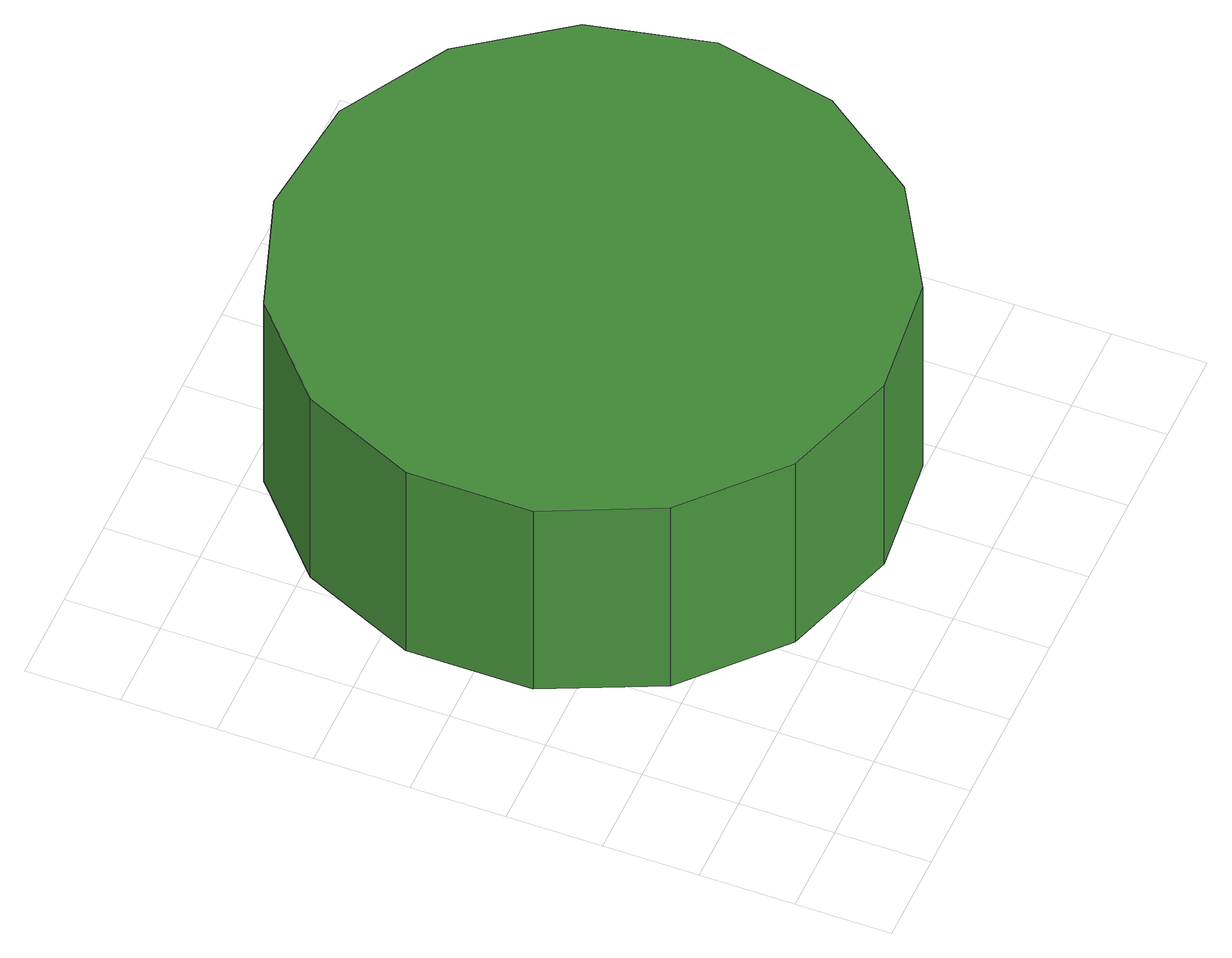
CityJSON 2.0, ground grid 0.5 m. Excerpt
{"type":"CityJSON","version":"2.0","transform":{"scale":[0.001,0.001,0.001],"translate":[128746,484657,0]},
"CityObjects":{
"tree1":{"type":"SolitaryVegetationObject","attributes":{"function":"something"},"geometry":[{"type":"MultiSurface","lod":"1","boundaries":[[[0,1,2,3,4,5,6,7,8,9,10,11,12,13,14]],[[15,16,17,18,19,20,21,22,23,24,25,26,27,28,29]],[[0,29,28,1]],[[1,28,27,2]],[[2,27,26,3]],[[3,26,25,4]],[[4,25,24,5]],[[5,24,23,6]],[[6,23,22,7]],[[7,22,21,8]],[[8,21,20,9]],[[9,20,19,10]],[[10,19,18,11]],[[11,18,17,12]],[[12,17,16,13]],[[13,16,15,14]],[[14,15,29,0]]]}]}
},
"vertices":[
[3467,2027,2124],[3330,2675,2124],[2940,3210,2124],[2367,3542,2124],[1708,3611,2124],[1079,3406,2124],[586,2963,2124],[317,2358,2124],[317,1696,2124],[586,1091,2124],[1079,648,2124],[1708,443,2124],[2367,512,2124],[2940,843,2124],[3330,1379,2124],[3330,1379,854],[2940,843,854],[2367,512,854],[1708,443,854],[1079,648,854],[586,1091,854],[317,1696,854],[317,2358,854],[586,2963,854],[1079,3406,854],[1708,3611,854],[2367,3542,854],[2940,3210,854],[3330,2675,854],[3467,2027,854]
]}
